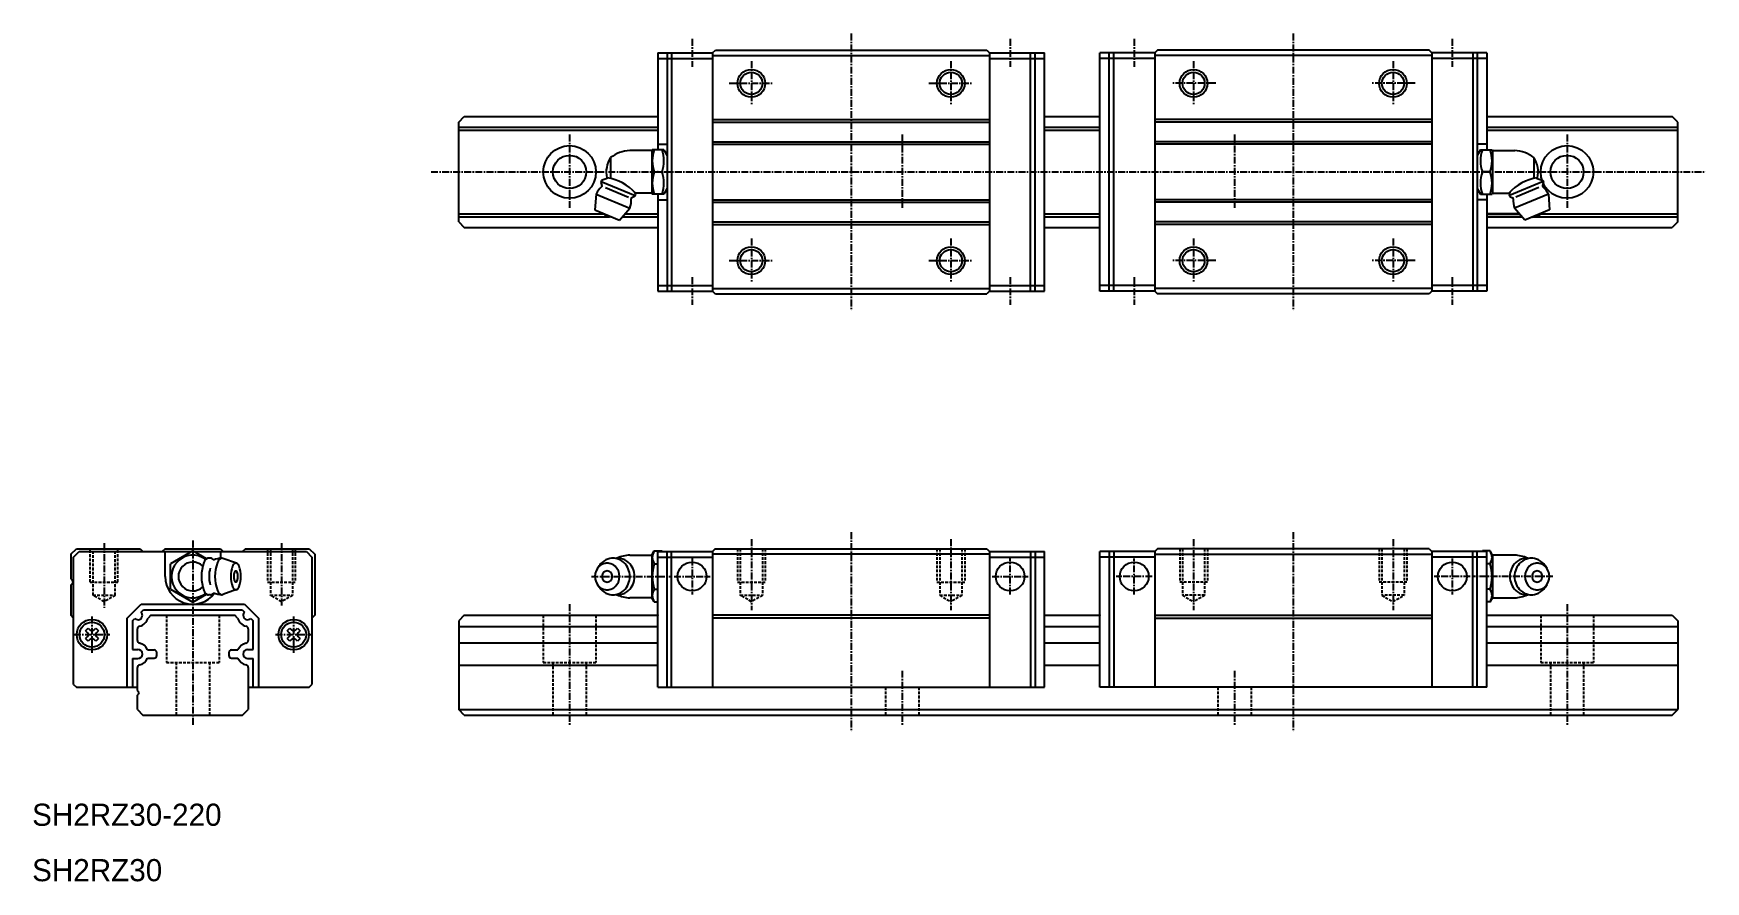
# Model space of a CAD drawing. Extents: x 10 to 312, y 10 to 163.
import ezdxf

# ---------------------------------------------------------------- set-up
doc = ezdxf.new("R2010")
doc.units = 0
doc.linetypes.add('CENTER', pattern=[2, 1.25, -0.25, 0.25, -0.25])
doc.linetypes.add('DASHED', pattern=[0.75, 0.5, -0.25])
doc.layers.get('0').update_dxf_attribs({"linetype": 'CONTINUOUS'})
doc.layers.add('CENTER', color=1, linetype='CENTER')

msp = doc.modelspace()

# ---------------------------------------------------------------- linework, layer by layer
at = {"color": 7, "linetype": 'CONTINUOUS'}
for p, q in [((132.799861, 159.499829), (133.299959, 159.999928)), ((133.29996, 159.999943), (182.299912, 159.999943)), ((182.299912, 159.999943), (182.799912, 159.499943)), ((213.0999, 159.999943), (212.5999, 159.499943)), ((262.099852, 159.999943), (213.0999, 159.999943)), ((262.599951, 159.499829), (262.099853, 159.999928)), ((122.899918, 159.499943), (132.799912, 159.499943)), ((122.899918, 159.499943), (122.899918, 141.999928)), ((122.899918, 158.499943), (132.799912, 158.499943)), ((124.5999, 159.499943), (124.5999, 116.499943)), ((125.399918, 159.499943), (125.399918, 116.499943)), ((132.799912, 159.499897), (132.799912, 116.499897)), ((132.799912, 158.999928), (182.799881, 158.999928)), ((182.799912, 159.499943), (182.799912, 116.499943)), ((182.799912, 159.499943), (192.699906, 159.499943)), ((182.799912, 158.499943), (192.699906, 158.499943)), ((190.199906, 116.499943), (190.199906, 159.499943)), ((190.999909, 116.499943), (190.999909, 159.499943)), ((192.699906, 116.499943), (192.699906, 159.499943)), ((202.699906, 116.499943), (202.699906, 159.499943)), ((212.5999, 159.499943), (202.699906, 159.499943)), ((212.5999, 158.499943), (202.699906, 158.499943)), ((204.399903, 116.499943), (204.399903, 159.499943)), ((205.199906, 116.499943), (205.199906, 159.499943)), ((212.5999, 159.499943), (212.5999, 116.499943)), ((262.5999, 158.999928), (212.599931, 158.999928)), ((272.499894, 159.499943), (262.5999, 159.499943)), ((262.5999, 159.499897), (262.5999, 116.499897)), ((272.499894, 158.499943), (262.5999, 158.499943)), ((269.999894, 159.499943), (269.999894, 116.499943)), ((270.799912, 159.499943), (270.799912, 116.499943)), ((272.499894, 159.499943), (272.499894, 141.999928)), ((86.999955, 146.99992), (87.99997, 147.999935)), ((87.999939, 147.999943), (122.899918, 147.999943)), ((192.699906, 147.999943), (202.699906, 147.999943)), ((272.499894, 147.999943), (305.999932, 147.999943)), ((306.999955, 146.99992), (305.999932, 147.999943)), ((86.999939, 146.067326), (122.899918, 146.067326)), ((86.999939, 145.567326), (122.899918, 145.567326)), ((86.999955, 128.999943), (86.999955, 146.999928)), ((132.799912, 147.466587), (182.799881, 147.466587)), ((132.799912, 146.999897), (182.799881, 146.999897)), ((192.699906, 146.067326), (202.699906, 146.067326)), ((192.699906, 145.567326), (202.699906, 145.567326)), ((262.5999, 147.466587), (212.599931, 147.466587)), ((262.5999, 146.999897), (212.599931, 146.999897)), ((272.499894, 146.067326), (306.999955, 146.067326)), ((272.499894, 145.567326), (306.999955, 145.567326)), ((306.999955, 128.999943), (306.999955, 146.999928)), ((121.843119, 141.849934), (117.843113, 141.849934)), ((121.843119, 141.849934), (121.843119, 134.149937)), ((121.929732, 141.999897), (121.843131, 141.849896)), ((124.022548, 141.999928), (121.929722, 141.999928)), ((122.899918, 142.999943), (124.599899, 142.999943)), ((124.022525, 141.99992), (124.599879, 140.999912)), ((132.799912, 143.466603), (182.799881, 143.466603)), ((132.799912, 142.999943), (182.799881, 142.999943)), ((262.5999, 143.466603), (212.599931, 143.466603)), ((262.5999, 142.999943), (212.599931, 142.999943)), ((272.499894, 142.999943), (270.799913, 142.999943)), ((271.377287, 141.99992), (270.799933, 140.999912)), ((271.377264, 141.999928), (273.47009, 141.999928)), ((273.47008, 141.999897), (273.556681, 141.849896)), ((273.556693, 141.849934), (273.556693, 134.149937)), ((273.556693, 141.849934), (277.556699, 141.849934)), ((114.399903, 140.599934), (114.399903, 136.81937)), ((280.999909, 140.599934), (280.999909, 136.81937)), ((112.629484, 136.072079), (112.840684, 135.562191)), ((112.782578, 136.441647), (112.629502, 136.072087)), ((112.70604, 136.25687), (118.803636, 133.731159)), ((113.904536, 136.906399), (112.782547, 136.441654)), ((122.276142, 137.999943), (123.676128, 137.999943)), ((273.12367, 137.999943), (271.723684, 137.999943)), ((282.693772, 136.25687), (276.596176, 133.731159)), ((281.495276, 136.906399), (282.617265, 136.441654)), ((282.770328, 136.072079), (282.559128, 135.562191)), ((282.617234, 136.441647), (282.77031, 136.072087)), ((111.769828, 133.996685), (111.568075, 131.157788)), ((111.769825, 133.996662), (117.867435, 131.470944)), ((113.490389, 135.17429), (117.636626, 133.45686)), ((118.727075, 133.546398), (118.217189, 133.335194)), ((118.696122, 134.360203), (118.880141, 133.915943)), ((118.880175, 133.915936), (118.727097, 133.546375)), ((121.843119, 134.149937), (118.880153, 134.149937)), ((121.843124, 134.149929), (121.929725, 133.999935)), ((124.022548, 133.999943), (121.929722, 133.999943)), ((122.899918, 133.999943), (122.899918, 116.499943)), ((122.899918, 132.999943), (124.599899, 132.999943)), ((124.599906, 134.99992), (124.022559, 133.999928)), ((132.799912, 132.999943), (182.799881, 132.999943)), ((262.5999, 132.999943), (212.599931, 132.999943)), ((270.799906, 134.99992), (271.377253, 133.999928)), ((272.499894, 132.999943), (270.799913, 132.999943)), ((271.377264, 133.999943), (273.47009, 133.999943)), ((272.499894, 133.999943), (272.499894, 116.499943)), ((273.556688, 134.149929), (273.470087, 133.999935)), ((273.556693, 134.149937), (276.519659, 134.149937)), ((276.519637, 133.915936), (276.672715, 133.546375)), ((276.70369, 134.360203), (276.519671, 133.915943)), ((276.672737, 133.546398), (277.182623, 133.335194)), ((283.629987, 133.996662), (277.532377, 131.470944)), ((281.909423, 135.17429), (277.763186, 133.45686)), ((283.629984, 133.996685), (283.831737, 131.157788)), ((86.999939, 130.432575), (113.104414, 130.432575)), ((86.999939, 129.932575), (114.216518, 129.932575)), ((111.56808, 131.157772), (116.00269, 129.320896)), ((116.00267, 129.320904), (117.867409, 131.470967)), ((116.533163, 129.932575), (122.899918, 129.932575)), ((116.966812, 130.432575), (122.899918, 130.432575)), ((132.799912, 132.533268), (182.799881, 132.533268)), ((192.699906, 130.432575), (202.699906, 130.432575)), ((192.699906, 129.932575), (202.699906, 129.932575)), ((262.5999, 132.533268), (212.599931, 132.533268)), ((278.433, 130.432575), (272.499894, 130.432575)), ((272.499894, 130.432575), (278.432995, 130.432575)), ((278.866649, 129.932575), (272.499894, 129.932575)), ((272.499894, 129.932575), (278.866643, 129.932575)), ((279.397142, 129.320904), (277.532403, 131.470967)), ((283.831732, 131.157772), (279.397122, 129.320896)), ((280.873845, 129.932575), (306.999955, 129.932575)), ((282.080952, 130.432575), (306.999955, 130.432575)), ((86.999962, 128.99992), (87.99997, 127.999928)), ((87.999955, 127.999943), (122.899918, 127.999943)), ((132.799912, 128.999974), (182.799881, 128.999974)), ((132.799912, 128.533283), (182.799881, 128.533283)), ((192.699906, 127.999943), (202.699906, 127.999943)), ((262.5999, 128.999974), (212.599931, 128.999974)), ((262.5999, 128.533283), (212.599931, 128.533283)), ((272.499894, 127.999943), (305.999955, 127.999943)), ((306.999948, 128.99992), (305.999955, 127.999943)), ((122.899918, 117.499943), (132.799912, 117.499943)), ((122.899918, 116.499943), (132.799912, 116.499943)), ((132.799821, 116.499981), (133.299822, 115.999981)), ((132.799912, 116.999974), (182.799881, 116.999974)), ((133.299867, 115.999943), (182.299912, 115.999943)), ((182.799912, 116.499943), (182.299912, 115.999943)), ((182.799912, 117.499943), (192.699906, 117.499943)), ((182.799912, 116.499943), (192.699906, 116.499943)), ((212.5999, 117.499943), (202.699906, 117.499943)), ((212.5999, 116.499943), (202.699906, 116.499943)), ((212.5999, 116.499943), (213.0999, 115.999943)), ((262.5999, 116.999974), (212.599931, 116.999974)), ((262.099945, 115.999943), (213.0999, 115.999943)), ((262.599991, 116.499981), (262.09999, 115.999981)), ((272.499894, 117.499943), (262.5999, 117.499943)), ((272.499894, 116.499943), (262.5999, 116.499943)), ((17.000017, 68.999992), (18.000021, 69.999985)), ((17.500153, 68.499977), (18.500164, 69.499985)), ((18.000016, 70), (29.5, 70)), ((18.500183, 69.5), (38.794175, 69.5)), ((29.500006, 70.000031), (30.000061, 69.499977)), ((33.99999, 70), (33.499946, 69.499954)), ((33.999985, 70), (43.999985, 70)), ((33.999985, 65), (33.999985, 69.5)), ((38.999996, 69.618835), (34.99998, 67.309425)), ((41.48746, 68.182701), (38.999989, 69.618843)), ((39.205817, 69.5), (59.500031, 69.5)), ((43.999985, 70.000008), (44.500028, 69.499962)), ((43.999985, 69.5), (43.999985, 68.289246)), ((48.499988, 70.000008), (47.999946, 69.499962)), ((48.5, 70), (60.000027, 70)), ((59.500044, 69.499985), (60.500065, 68.499962)), ((60.000027, 70), (60.999977, 69.000046)), ((121.843137, 68.849946), (122.276151, 69.599948)), ((122.276144, 69.599949), (123.67614, 69.599949)), ((122.899918, 69.499943), (132.799912, 69.499943)), ((122.899918, 44.999974), (122.899918, 69.499943)), ((123.733874, 69.499942), (123.676133, 69.599952)), ((124.5999, 44.999974), (124.5999, 69.499943)), ((125.399918, 44.999974), (125.399918, 69.499943)), ((133.299746, 69.999972), (132.799912, 69.50013)), ((132.799912, 69.50013), (132.799912, 44.999974)), ((133.299747, 69.999974), (182.299576, 69.999974)), ((182.299576, 69.99997), (182.799912, 69.499623)), ((182.799912, 69.499943), (192.699921, 69.499943)), ((182.799912, 69.499623), (182.799912, 44.999974)), ((190.199921, 69.499943), (190.199921, 44.999974)), ((190.999924, 69.499943), (190.999924, 44.999974)), ((192.699921, 44.999974), (192.699921, 69.499943)), ((212.5999, 69.499943), (202.699891, 69.499943)), ((202.699891, 44.999974), (202.699891, 69.499943)), ((204.399888, 69.499943), (204.399888, 44.999974)), ((205.199891, 69.499943), (205.199891, 44.999974)), ((213.100236, 69.99997), (212.5999, 69.499623)), ((212.5999, 69.499623), (212.5999, 44.999974)), ((262.100065, 69.999974), (213.100236, 69.999974)), ((262.100066, 69.999972), (262.5999, 69.50013)), ((262.5999, 69.50013), (262.5999, 44.999974)), ((272.499894, 69.499943), (262.5999, 69.499943)), ((269.999894, 44.999974), (269.999894, 69.499943)), ((270.799912, 44.999974), (270.799912, 69.499943)), ((271.665938, 69.499942), (271.723679, 69.599952)), ((273.123668, 69.599949), (271.723672, 69.599949)), ((272.499894, 44.999974), (272.499894, 69.499943)), ((273.556675, 68.849946), (273.123661, 69.599948)), ((16.999985, 68.999954), (16.999985, 64.56572)), ((17.5, 45.5), (17.5, 68.499969)), ((34.999972, 64.999985), (34.999972, 67.309402)), ((42.190653, 68.299988), (41.8211, 68.299988)), ((46.887785, 67.376953), (44.440459, 68.268402)), ((60.5, 68.499969), (60.5, 45.499985)), ((60.999985, 69.000031), (60.999985, 58.000031)), ((112.00103, 66.424679), (112.365144, 66.958945)), ((117.843276, 68.849949), (121.843136, 68.849949)), ((121.843136, 68.849948), (121.843136, 61.149938)), ((122.276155, 67.299946), (122.899918, 67.299946)), ((122.899918, 68.499943), (132.799912, 68.499943)), ((182.799912, 68.999943), (132.799912, 68.999943)), ((182.799912, 68.499943), (192.699921, 68.499943)), ((212.5999, 68.499943), (202.699891, 68.499943)), ((212.5999, 68.999943), (262.5999, 68.999943)), ((272.499894, 68.499943), (262.5999, 68.499943)), ((273.123657, 67.299946), (272.499894, 67.299946)), ((277.556536, 68.849949), (273.556676, 68.849949)), ((273.556676, 68.849948), (273.556676, 61.149938)), ((283.398782, 66.424679), (283.034668, 66.958945)), ((16.999985, 63.43428), (16.999985, 58.000122)), ((17.000016, 63.434319), (17.282864, 63.717171)), ((17.000027, 64.565681), (17.282864, 64.282845)), ((34.999972, 62.690582), (34.999972, 64.999985)), ((112.365147, 63.04097), (112.001033, 63.575238)), ((283.034665, 63.04097), (283.398779, 63.575238)), ((34.999973, 62.690575), (38.999988, 60.381165)), ((38.999989, 60.381172), (41.48746, 61.817314)), ((42.190653, 61.699997), (41.8211, 61.699997)), ((46.887778, 62.62307), (44.438013, 61.730728)), ((112.36515, 63.040975), (112.380964, 63.017961)), ((121.843136, 61.149937), (117.843276, 61.149937)), ((122.276149, 60.39994), (121.843135, 61.149942)), ((122.276135, 60.399952), (122.899918, 60.399952)), ((122.276152, 62.699955), (122.899918, 62.699955)), ((273.12366, 62.699955), (272.499894, 62.699955)), ((273.123677, 60.399952), (272.499894, 60.399952)), ((273.123663, 60.39994), (273.556677, 61.149942)), ((273.556676, 61.149937), (277.556536, 61.149937)), ((283.034662, 63.040975), (283.018848, 63.017961)), ((17.500147, 57.499962), (16.999985, 58.000122)), ((27.099991, 57.419998), (27.099991, 45)), ((27.100007, 57.419998), (29.680008, 59.999985)), ((28.100008, 57.005783), (28.531452, 57.437225)), ((29.662808, 58.568573), (30.09424, 59.000008)), ((29.680008, 60), (48.319977, 60)), ((30.094223, 59), (47.905762, 59)), ((31.432621, 57.999992), (30.932632, 57.5)), ((31.432617, 58), (46.567353, 58)), ((47.06736, 57.5), (46.567359, 58)), ((47.90574, 59.000015), (48.337162, 58.568596)), ((48.319962, 60.000008), (50.899973, 57.420006)), ((49.468518, 57.437248), (49.899973, 57.005791)), ((50.899979, 45), (50.899979, 57.419998)), ((60.999985, 58.000031), (60.500063, 57.50011)), ((87.999985, 57.99997), (87.000008, 56.99999)), ((87.999955, 57.999974), (122.899918, 57.999974)), ((182.799912, 57.999943), (132.799912, 57.999943)), ((182.799912, 57.499943), (132.799912, 57.499943)), ((192.699921, 57.999974), (202.699891, 57.999974)), ((212.5999, 57.999943), (262.5999, 57.999943)), ((212.5999, 57.499943), (262.5999, 57.499943)), ((272.499894, 57.999974), (305.999921, 57.999974)), ((305.999921, 57.999974), (306.999902, 56.99999)), ((19.637217, 55.185364), (20.114678, 55.662827)), ((19.637223, 55.185364), (20.004372, 54.818214)), ((20.114674, 55.662811), (20.481821, 55.29567)), ((21.118206, 55.29567), (21.485365, 55.662827)), ((21.485361, 55.662811), (21.962813, 55.185364)), ((21.595656, 54.818214), (21.962815, 55.185379)), ((28.099991, 57.005783), (28.099991, 51.800003)), ((28.999985, 53.450272), (28.999985, 55.549728)), ((48.999985, 55.549728), (48.999985, 53.450272)), ((49.899979, 51.800003), (49.899979, 57.005783)), ((56.03718, 55.185364), (56.514641, 55.662827)), ((56.037186, 55.185364), (56.404347, 54.818207)), ((56.514637, 55.662819), (56.881796, 55.295654)), ((57.518181, 55.295677), (57.885329, 55.662827)), ((57.885325, 55.662819), (58.362786, 55.185356)), ((57.995631, 54.81823), (58.36278, 55.185371)), ((86.999939, 56.999943), (86.999939, 40.999974)), ((86.999939, 55.986943), (122.899918, 55.986943)), ((192.699921, 55.986943), (202.699891, 55.986943)), ((272.499894, 55.986943), (306.999955, 55.986943)), ((306.999971, 56.999943), (306.999971, 41.000043)), ((20.114662, 53.337212), (19.637213, 53.814667)), ((20.004364, 54.181824), (19.637217, 53.814674)), ((20.481814, 53.704376), (20.114666, 53.337227)), ((21.485373, 53.337212), (21.118214, 53.704376)), ((21.962826, 53.814674), (21.485365, 53.337219)), ((21.962822, 53.814667), (21.595663, 54.181824)), ((28.099991, 51.800003), (29.099991, 51.800003)), ((30.844116, 51.75), (31.999985, 51.75)), ((45.999985, 51.75), (47.155869, 51.75)), ((48.899979, 51.800003), (49.899979, 51.800003)), ((56.404339, 54.181831), (56.03718, 53.814674)), ((56.514649, 53.337219), (56.037188, 53.814674)), ((56.881789, 53.704384), (56.51463, 53.337227)), ((57.885336, 53.337219), (57.518189, 53.704361)), ((58.362789, 53.814674), (57.885329, 53.337212)), ((58.362786, 53.814667), (57.995638, 54.181816)), ((86.999939, 53.012959), (122.899918, 53.012959)), ((192.699921, 53.012959), (202.699891, 53.012959)), ((272.499894, 53.012959), (306.999955, 53.012959)), ((28.099991, 50.199997), (28.099991, 45)), ((28.099991, 50.199997), (29.099991, 50.199997)), ((28.999985, 44.424286), (28.999985, 48.549728)), ((30.844116, 50.25), (31.999985, 50.25)), ((32.499985, 50.75), (32.499985, 51.25)), ((45.499985, 51.25), (45.499985, 50.75)), ((45.999985, 50.25), (47.155869, 50.25)), ((48.899979, 50.199997), (49.899979, 50.199997)), ((48.999985, 48.549728), (48.999985, 41)), ((49.899979, 45), (49.899979, 50.199997)), ((86.999939, 48.986943), (122.899918, 48.986943)), ((192.699921, 48.986943), (202.699891, 48.986943)), ((272.499894, 48.986943), (306.999955, 48.986943)), ((17.500025, 45.500023), (18.000025, 45.000023)), ((59.999996, 45.000008), (60.499993, 45.499992)), ((18.000016, 45), (28.999985, 45)), ((28.999985, 41), (28.999985, 43.575729)), ((29.000007, 44.424286), (29.212141, 44.212151)), ((29.000007, 43.575745), (29.212141, 43.78788)), ((48.999985, 45), (60, 45)), ((122.899918, 44.999974), (192.699921, 44.999974)), ((272.499894, 44.999974), (202.699891, 44.999974)), ((29.000013, 41.000023), (30.000014, 40.000023)), ((30, 40), (47.999985, 40)), ((47.999977, 40.000023), (48.999979, 41.000023)), ((86.999939, 40.999974), (306.999971, 40.999974)), ((87.999985, 40), (86.99997, 41.000012)), ((87.999955, 39.999974), (305.999899, 39.999974)), ((305.999899, 39.999974), (306.999971, 41.000043))]:
    msp.add_line(p, q, dxfattribs=at)
at = {"color": 3, "linetype": 'DASHED'}
for p, q in [((20.500031, 63.999969), (20.500031, 69.999969)), ((21.000031, 61.59996), (21.000031, 69.999969)), ((25.000016, 61.59996), (25.000016, 69.999969)), ((25.500016, 63.999969), (25.500016, 69.999969)), ((52.499954, 69.999969), (52.499954, 63.999969)), ((52.999954, 69.999969), (52.999954, 61.59996)), ((56.999939, 69.999969), (56.999939, 61.59996)), ((57.499939, 69.999969), (57.499939, 63.999969)), ((137.299912, 69.999974), (137.299912, 63.999943)), ((137.799912, 69.999974), (137.799912, 61.599934)), ((141.799912, 69.999974), (141.799912, 61.599934)), ((142.299912, 69.999974), (142.299912, 63.999943)), ((173.299912, 69.999974), (173.299912, 63.999943)), ((173.799912, 69.999974), (173.799912, 61.599934)), ((177.799912, 69.999974), (177.799912, 61.599934)), ((178.299912, 69.999974), (178.299912, 63.999943)), ((217.0999, 69.999974), (217.0999, 63.999943)), ((217.5999, 69.999974), (217.5999, 61.599934)), ((221.5999, 69.999974), (221.5999, 61.599934)), ((222.0999, 69.999974), (222.0999, 63.999943)), ((253.0999, 69.999974), (253.0999, 63.999943)), ((253.5999, 69.999974), (253.5999, 61.599934)), ((257.5999, 69.999974), (257.5999, 61.599934)), ((258.0999, 69.999974), (258.0999, 63.999943)), ((20.500031, 63.999969), (25.500016, 63.999969)), ((52.499954, 63.999969), (57.499939, 63.999969)), ((137.299912, 63.999943), (142.299912, 63.999943)), ((173.299912, 63.999943), (178.299912, 63.999943)), ((222.0999, 63.999943), (217.0999, 63.999943)), ((258.0999, 63.999943), (253.0999, 63.999943)), ((21.000031, 61.59996), (25.000016, 61.59996)), ((23.000162, 60.445305), (21.000195, 61.600006)), ((25.000159, 61.599937), (23.000156, 60.445236)), ((54.99983, 60.445267), (52.999813, 61.599968)), ((52.999954, 61.59996), (56.999939, 61.59996)), ((56.999768, 61.600021), (54.999787, 60.445313)), ((139.799824, 60.445274), (137.799836, 61.599967)), ((137.799912, 61.599934), (141.799912, 61.599934)), ((141.799769, 61.599975), (139.799771, 60.445277)), ((173.799641, 61.599894), (175.799652, 60.445185)), ((173.799912, 61.599934), (177.799912, 61.599934)), ((177.799702, 61.600091), (175.799714, 60.445398)), ((221.5999, 61.599934), (217.5999, 61.599934)), ((217.60011, 61.600091), (219.600098, 60.445398)), ((221.600171, 61.599894), (219.60016, 60.445185)), ((257.5999, 61.599934), (253.5999, 61.599934)), ((253.600043, 61.599975), (255.600041, 60.445277)), ((255.599988, 60.445274), (257.599976, 61.599967)), ((34.249985, 58), (34.249985, 49.5)), ((43.749985, 58), (43.749985, 49.5)), ((102.249955, 57.999943), (102.249955, 49.499974)), ((111.749955, 57.999943), (111.749955, 49.499974)), ((282.249955, 57.999966), (282.249955, 49.499997)), ((291.749955, 57.999966), (291.749955, 49.499997)), ((34.249985, 49.5), (43.749985, 49.5)), ((35.999985, 49.5), (35.999985, 40)), ((41.999985, 49.5), (41.999985, 40)), ((102.249955, 49.499974), (111.749955, 49.499974)), ((103.999955, 49.499974), (103.999955, 39.999974)), ((109.999955, 49.499974), (109.999955, 39.999974)), ((282.249955, 49.499997), (291.749955, 49.499997)), ((283.999955, 49.499997), (283.999955, 39.999997)), ((289.999955, 49.499997), (289.999955, 39.999997)), ((163.999955, 44.999974), (163.999955, 39.999997)), ((169.999955, 44.999974), (169.999955, 39.999997)), ((223.999955, 44.999974), (223.999955, 39.999997)), ((229.999955, 44.999974), (229.999955, 39.999997))]:
    msp.add_line(p, q, dxfattribs=at)
at = {"color": 3, "linetype": 'CONTINUOUS'}
for centre in [(139.799912, 153.999989), (175.799912, 153.999989), (219.5999, 153.999989), (255.5999, 153.999989), (139.799912, 121.999989), (175.799912, 121.999989), (219.5999, 121.999989), (255.5999, 121.999989)]:
    msp.add_circle(centre, 2.499999, dxfattribs=at)
at = {"color": 7, "linetype": 'CONTINUOUS'}
for centre, radius in [((139.799912, 153.999989), 1.999999), ((175.799912, 153.999989), 1.999999), ((219.5999, 153.999989), 1.999999), ((255.5999, 153.999989), 1.999999), ((106.999939, 137.999958), 4.75), ((286.999939, 137.999958), 4.75), ((106.999939, 137.999958), 3), ((286.999939, 137.999958), 3), ((139.799912, 121.999989), 1.999999), ((175.799912, 121.999989), 1.999999), ((219.5999, 121.999989), 1.999999), ((255.5999, 121.999989), 1.999999), ((129.099915, 64.999928), 2.599999), ((186.499924, 64.999928), 2.599999), ((208.899888, 64.999928), 2.599999), ((266.299897, 64.999928), 2.599999), ((20.799988, 54.5), 2.749999), ((20.799988, 54.5), 2.249999), ((57.199982, 54.5), 2.749999), ((57.199982, 54.5), 2.249999)]:
    msp.add_circle(centre, radius, dxfattribs=at)
for centre, radius, start, end in [((118.071235, 135.854283), 5.999997, 92.178871, 127.726135), ((127.876232, 139.999928), 5.946512, 160.346466, 199.653458), ((118.076022, 139.999943), 5.946529, 340.346527, 19.653477), ((277.32379, 139.999943), 5.946529, 160.346523, 199.653473), ((267.52358, 139.999928), 5.946512, 340.346542, 19.653534), ((277.328577, 135.854283), 5.999997, 52.273865, 87.821129), ((118.315256, 137.999928), 4.699998, 146.413773, 193.178802), ((277.084556, 137.999928), 4.699998, 346.821198, 33.586227), ((112.768811, 128.987431), 7.999998, 40.189182, 83.034012), ((127.876232, 135.999943), 5.946512, 160.346466, 199.653458), ((118.076022, 135.999943), 5.946529, 340.346527, 19.653477), ((277.32379, 135.999943), 5.946529, 160.346523, 199.653473), ((267.52358, 135.999943), 5.946512, 340.346542, 19.653534), ((282.631001, 128.987431), 7.999998, 96.965988, 139.810818), ((114.818607, 132.73383), 3.300001, 128.16394, 157.499847), ((112.655903, 135.485676), 0.200001, 308.164124, 22.500431), ((114.818607, 132.73383), 3.299999, 337.5, 6.835998), ((118.293725, 133.150425), 0.2, 112.499573, 186.835464), ((277.106087, 133.150425), 0.2, 353.164536, 67.500427), ((280.581205, 132.73383), 3.299999, 173.164002, 202.5), ((282.743909, 135.485676), 0.200001, 157.499569, 231.835876), ((280.581205, 132.73383), 3.300001, 22.500153, 51.83606), ((114.948623, 133.047703), 3.2, 229.290024, 265.709991), ((280.451189, 133.047703), 3.2, 274.290009, 310.709976), ((124.011741, 68.449955), 2.082014, 146.471832, 213.52861), ((271.388071, 68.449955), 2.082014, 326.47139, 33.528168), ((38.999969, 65), 3.849999, 52.507736, 307.492126), ((38.999969, 65), 2.599998, 46.621258, 313.378754), ((47.865961, 64.999977), 7.307859, 159.761932, 200.237946), ((42.32361, 67.053276), 1.397423, 121.100311, 160.143906), ((41.821105, 67.795189), 0.504785, 90.903221, 115.752029), ((47.236906, 64.999985), 5.306936, 163.626358, 196.372864), ((42.190655, 67.795189), 0.504785, 64.247971, 90.902924), ((41.688149, 67.053276), 1.397424, 39.427822, 58.899673), ((44.266081, 64.999985), 3.300003, 89.999985, 117.054504), ((50.310939, 64.999977), 7.307859, 159.761932, 200.237946), ((44.768588, 67.053276), 1.397423, 121.100296, 160.143906), ((44.266083, 67.795189), 0.504782, 68.687462, 115.751984), ((51.147491, 64.999985), 5.306932, 159.730652, 200.269333), ((47.12524, 66.492477), 1.016733, 121.051376, 160.104004), ((46.760558, 67.031761), 0.368218, 64.286964, 115.712906), ((46.395875, 66.492477), 1.016734, 19.895979, 58.948532), ((42.373622, 64.999985), 5.306932, 339.730652, 20.269337), ((114.097849, 64.999943), 2.529791, 133.386032, 226.613907), ((113.811345, 65.256161), 2.147025, 101.036324, 132.526291), ((115.248273, 64.999943), 3.478461, 133.386017, 145.806702), ((114.85433, 65.352245), 2.952157, 101.036301, 132.526306), ((113.785368, 65.348743), 2.051198, 79.180763, 100.819183), ((113.759391, 65.256161), 2.147025, 47.473629, 78.963623), ((114.818613, 65.479541), 2.820397, 89.999977, 100.819176), ((114.818613, 65.479541), 2.820397, 79.180763, 89.999977), ((113.472887, 64.999943), 2.529791, 313.386017, 46.613907), ((115.678282, 65.479541), 2.820397, 89.999977, 98.765778), ((114.782897, 65.352245), 2.952156, 47.473652, 78.963654), ((118.071274, 62.854284), 6, 92.177719, 114.893784), ((115.678282, 65.479541), 2.820397, 79.180763, 89.999977), ((115.642566, 65.352245), 2.952156, 47.473652, 78.963654), ((114.388954, 64.999943), 3.478461, 313.386017, 46.613934), ((115.248622, 64.999943), 3.478461, 313.386017, 46.613934), ((129.738099, 64.999957), 7.808372, 162.869141, 197.130844), ((265.661713, 64.999957), 7.808372, 342.869156, 17.130859), ((280.15119, 64.999943), 3.478461, 133.386066, 226.613983), ((281.010858, 64.999943), 3.478461, 133.386066, 226.613983), ((277.328538, 62.854284), 6, 65.106216, 87.822281), ((279.757246, 65.352245), 2.952156, 101.036346, 132.526348), ((280.616915, 65.352245), 2.952156, 101.036346, 132.526348), ((279.72153, 65.479541), 2.820397, 90.000023, 100.819237), ((281.926925, 64.999943), 2.529791, 133.386093, 226.613983), ((279.72153, 65.479541), 2.820397, 81.234222, 90.000023), ((280.581199, 65.479541), 2.820397, 90.000023, 100.819237), ((281.640421, 65.256161), 2.147025, 101.036377, 132.526371), ((280.581199, 65.479541), 2.820397, 79.180824, 90.000023), ((280.545482, 65.352245), 2.952157, 47.473694, 78.963699), ((281.614444, 65.348743), 2.051198, 79.180817, 100.819237), ((281.588467, 65.256161), 2.147025, 47.473709, 78.963676), ((280.151539, 64.999943), 3.478461, 34.193298, 46.613983), ((281.301963, 64.999943), 2.529791, 313.386093, 46.613968), ((17, 64), 0.4, 0, 45.000195), ((17, 64), 0.400001, 314.999817, 0), ((38.999985, 65), 4.999999, 180, 322.61261), ((48.593807, 64.999985), 2.21575, 159.773819, 200.226166), ((46.912954, 65.622322), 0.423399, 121.118462, 160.158768), ((46.912953, 64.377647), 0.423398, 199.841202, 238.881424), ((46.760556, 64.152779), 0.152796, 244.233658, 295.766327), ((46.760557, 65.847191), 0.152796, 64.233658, 115.766342), ((46.60816, 65.622322), 0.423397, 19.841225, 58.881424), ((46.608159, 64.377647), 0.423399, 301.118469, 340.158783), ((44.927306, 64.999985), 2.21575, 339.773804, 20.226175), ((113.915568, 64.999943), 1.054075, 133.385971, 226.613907), ((113.796192, 64.893185), 0.89459, 227.473618, 258.963562), ((113.796192, 65.106701), 0.89459, 101.036247, 132.52623), ((113.785368, 64.854611), 0.854663, 259.180695, 280.819122), ((113.785368, 65.145275), 0.854663, 79.180687, 100.819122), ((113.774545, 64.893185), 0.89459, 281.036255, 312.526245), ((113.774545, 65.106701), 0.89459, 47.473614, 78.963577), ((113.655169, 64.999943), 1.054075, 313.385956, 46.613907), ((281.744643, 64.999943), 1.054075, 133.386093, 226.614044), ((281.625267, 65.106701), 0.89459, 101.036423, 132.526386), ((281.625267, 64.893185), 0.89459, 227.473755, 258.963745), ((281.614444, 65.145275), 0.854663, 79.180878, 100.819313), ((281.614444, 64.854611), 0.854663, 259.180878, 280.819305), ((281.60362, 65.106701), 0.89459, 47.47377, 78.963753), ((281.60362, 64.893185), 0.89459, 281.036438, 312.526382), ((281.484244, 64.999943), 1.054075, 313.386093, 46.614029), ((42.323607, 62.946693), 1.397425, 199.856079, 238.899643), ((41.821101, 62.204781), 0.504785, 244.24794, 270.393219), ((42.190657, 62.204781), 0.504788, 270.392853, 295.752045), ((41.688151, 62.946693), 1.397424, 301.100342, 320.570099), ((44.266081, 64.999985), 3.300001, 242.945496, 269.999969), ((44.768585, 62.946693), 1.397425, 199.856079, 238.899628), ((44.266079, 62.204781), 0.504785, 244.247864, 289.935638), ((47.125238, 63.507492), 1.016734, 199.895981, 238.948532), ((46.760555, 62.968208), 0.368218, 244.286957, 295.712891), ((46.395873, 63.507492), 1.016733, 301.051392, 340.104004), ((113.811345, 64.743725), 2.147025, 227.473633, 258.963623), ((115.248273, 64.999943), 3.47846, 214.653, 226.613937), ((114.85433, 64.647641), 2.952156, 227.473663, 258.963654), ((113.785368, 64.651143), 2.051198, 259.180756, 280.819183), ((113.759391, 64.743725), 2.147025, 281.036316, 312.526276), ((114.818613, 64.520345), 2.820398, 259.180756, 280.819183), ((115.678282, 64.520345), 2.820398, 261.237885, 280.819183), ((114.782896, 64.647641), 2.952156, 281.036316, 312.526306), ((118.071275, 67.145603), 6, 245.106216, 267.822266), ((115.642566, 64.647641), 2.952156, 281.036285, 312.526306), ((124.011741, 61.549932), 2.082014, 146.471329, 213.527618), ((271.388071, 61.549932), 2.082014, 326.472382, 33.528671), ((277.328537, 67.145603), 6, 272.177734, 294.893784), ((279.757246, 64.647641), 2.952156, 227.473694, 258.963715), ((280.616916, 64.647641), 2.952156, 227.473694, 258.963684), ((279.72153, 64.520345), 2.820398, 259.180817, 278.762115), ((280.581199, 64.520345), 2.820398, 259.180817, 280.819244), ((281.640421, 64.743725), 2.147025, 227.473724, 258.963684), ((280.545482, 64.647641), 2.952156, 281.036346, 312.526337), ((281.614444, 64.651143), 2.051198, 259.180817, 280.819244), ((281.588467, 64.743725), 2.147025, 281.036377, 312.526367), ((280.151539, 64.999943), 3.47846, 313.386063, 325.347), ((29.099991, 58), 0.799999, 224.707565, 0), ((28.928772, 58.068771), 2.082998, 282.776245, 344.1539), ((29.099991, 58), 0.8, 0, 45.292339), ((49.071198, 58.068771), 2.082997, 195.8461, 257.223816), ((48.899964, 58), 0.800001, 134.707657, 180), ((48.899964, 58), 0.8, 180, 315.29245), ((19.686142, 54.5), 0.45, 314.999817, 45.000172), ((20.799988, 55.613846), 0.45, 225.000168, 314.999817), ((21.913834, 54.5), 0.45, 134.999832, 225.000168), ((29.499985, 55.549728), 0.499997, 102.776299, 180), ((48.499985, 55.549728), 0.5, 0, 77.223701), ((56.086136, 54.5), 0.45, 314.999817, 45.000172), ((57.199982, 55.613846), 0.45, 225.000168, 314.999817), ((58.313828, 54.5), 0.45, 134.999832, 225.000168), ((20.799988, 53.386154), 0.45, 45.000172, 134.999832), ((29.499985, 53.450272), 0.5, 180, 257.223694), ((29.099991, 51), 0.8, 0, 90), ((28.928772, 50.931229), 2.082997, 23.145893, 77.223755), ((31.999985, 51.25), 0.5, 0, 90), ((45.999985, 51.25), 0.5, 90, 180), ((49.071198, 50.931229), 2.082998, 102.776192, 156.854111), ((48.899979, 51), 0.800003, 90, 180), ((48.499985, 53.450272), 0.499997, 282.776306, 0), ((57.199982, 53.386154), 0.45, 45.000172, 134.999832), ((29.499985, 48.549728), 0.499997, 102.776299, 180), ((29.099991, 51), 0.800003, 270, 0), ((28.928772, 51.068771), 2.082998, 282.776245, 336.854095), ((31.999985, 50.75), 0.5, 270, 0), ((45.999985, 50.75), 0.5, 180, 270), ((49.071198, 51.068771), 2.082997, 203.145889, 257.223816), ((48.899979, 51), 0.8, 180, 270), ((48.499985, 48.549728), 0.5, 0, 77.223701), ((28.999985, 44), 0.300007, 315.000397, 0), ((28.999985, 44), 0.300008, 0, 44.999615)]:
    msp.add_arc(centre, radius, start, end, dxfattribs=at)
for p in [(122.899918, 137.999943), (272.499894, 137.999943), (38.999985, 70), (122.899918, 57.999974), (192.699921, 57.999974), (202.699891, 57.999974), (272.499894, 57.999974)]:
    msp.add_point(p, dxfattribs=at)
at = {"layer": 'CENTER', "color": 1, "linetype": 'CENTER'}
for p, q in [((157.799911, 162.999943), (157.799864, 112.999943)), ((237.599901, 162.999943), (237.599948, 112.999943)), ((129.099915, 161.999928), (129.099915, 156.999928)), ((186.499924, 161.999928), (186.499924, 156.999928)), ((208.899888, 161.999928), (208.899888, 156.999928)), ((266.299897, 161.999928), (266.299897, 156.999928)), ((139.799912, 157.999974), (139.799912, 149.999974)), ((175.799912, 157.999974), (175.799912, 149.999974)), ((219.5999, 157.999974), (219.5999, 149.999974)), ((255.5999, 157.999974), (255.5999, 149.999974)), ((135.799912, 153.999974), (143.799912, 153.999974)), ((171.799912, 153.999974), (179.799912, 153.999974)), ((223.5999, 153.999974), (215.5999, 153.999974)), ((259.5999, 153.999974), (251.5999, 153.999974)), ((106.999939, 144.749958), (106.999939, 131.249958)), ((166.999939, 144.749958), (166.999939, 131.249958)), ((226.999939, 144.749958), (226.999939, 131.249958)), ((286.999939, 144.749958), (286.999939, 131.249958)), ((81.999955, 137.999936), (311.999955, 137.999928)), ((139.799912, 125.999974), (139.799912, 117.999974)), ((175.799912, 125.999974), (175.799912, 117.999974)), ((219.5999, 125.999974), (219.5999, 117.999974)), ((255.5999, 125.999974), (255.5999, 117.999974)), ((135.799912, 121.999974), (143.799912, 121.999974)), ((171.799912, 121.999974), (179.799912, 121.999974)), ((223.5999, 121.999974), (215.5999, 121.999974)), ((259.5999, 121.999974), (251.5999, 121.999974)), ((129.099915, 118.999943), (129.099915, 113.999958)), ((186.499924, 118.999943), (186.499924, 113.999958)), ((208.899888, 118.999943), (208.899888, 113.999958)), ((266.299897, 118.999943), (266.299897, 113.999958)), ((157.799925, 72.999974), (157.799894, 36.999974)), ((237.599887, 72.999974), (237.599918, 36.999974)), ((23.000016, 70.999954), (23.000016, 59.36055)), ((38.999985, 71.5), (38.999985, 38)), ((55.000016, 70.999954), (55.000016, 59.536911)), ((139.799912, 71.722584), (139.799912, 58.906742)), ((175.799912, 71.722584), (175.799912, 58.906742)), ((219.5999, 71.722584), (219.5999, 58.906742)), ((255.5999, 71.722584), (255.5999, 58.906742)), ((129.099915, 68.249943), (129.099915, 61.749943)), ((186.499924, 61.749943), (186.499924, 68.249943)), ((208.899888, 61.749943), (208.899888, 68.249943)), ((266.299897, 68.249943), (266.299897, 61.749943)), ((110.931862, 64.999943), (125.399918, 64.999943)), ((125.849915, 64.999943), (132.349915, 64.999943)), ((183.249924, 64.999943), (189.749924, 64.999943)), ((212.149888, 64.999943), (205.649888, 64.999943)), ((269.549897, 64.999943), (263.049897, 64.999943)), ((284.46795, 64.999943), (269.999894, 64.999943)), ((20.799988, 57.75), (20.799988, 51.25)), ((57.199982, 57.75), (57.199982, 51.25)), ((106.999955, 59.999958), (106.999955, 37.999958)), ((286.999955, 59.999981), (286.999955, 37.999981)), ((17.549988, 54.5), (24.049988, 54.5)), ((53.949982, 54.5), (60.449982, 54.5)), ((166.999955, 47.999974), (166.999955, 37.999981)), ((226.999955, 47.999974), (226.999955, 37.999981))]:
    msp.add_line(p, q, dxfattribs=at)

# ---------------------------------------------------------------- texts
at = {"color": 7, "linetype": 'CONTINUOUS'}
for s, p in [('SH2RZ30-220', (10, 20)), ('SH2RZ30', (10, 10))]:
    msp.add_text(s, height=4, dxfattribs=at).set_placement(p)

doc.saveas('drawing.dxf')
